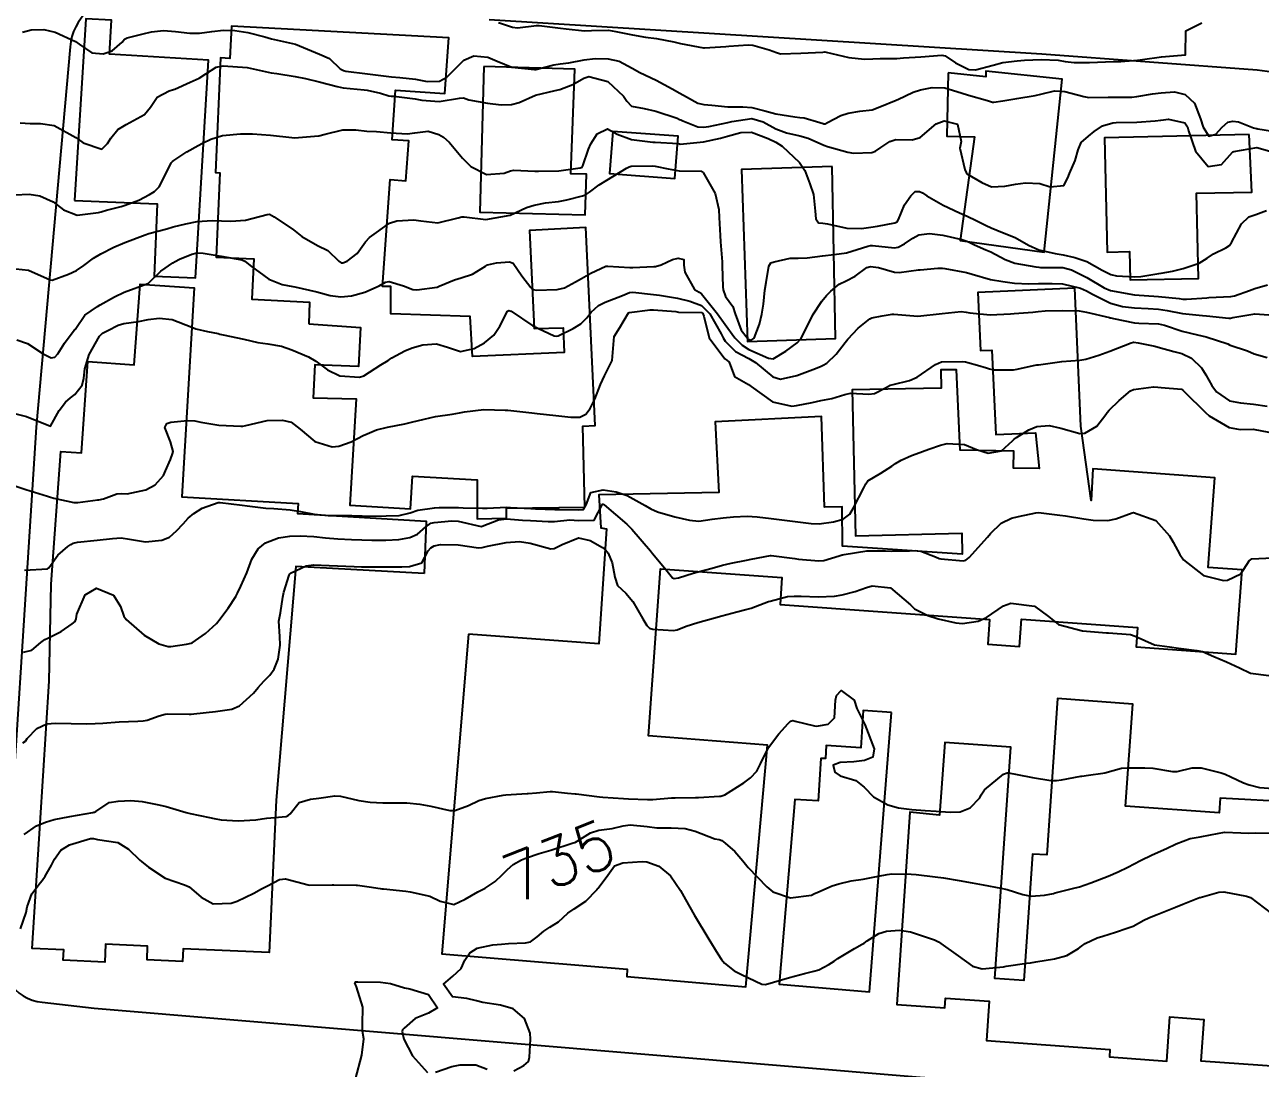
# Model space of a CAD drawing. Header units: metres. Extents: x 307586 to 320046, y 7427249 to 7434250.
# Drawn here: x 309667.9 to 309770.6, y 7432368.9 to 7432455.7 of the extents above; entities that cross this region are included whole.
import ezdxf
from ezdxf.enums import TextEntityAlignment as Align

# ---------------------------------------------------------------- set-up
doc = ezdxf.new("R2010")
doc.units = ezdxf.units.M
doc.header["$MEASUREMENT"] = 0
for name, color, linetype in [('Cotas', 45, 'Continuous'), ('Curvas de Nivel 1m', 11, 'Continuous'), ('Curvas de Nivel 5m', 15, 'Continuous'), ('Edificações', 30, 'Continuous'), ('Vias Primárias', 230, 'Continuous')]:
    doc.layers.add(name, color=color, linetype=linetype)
doc.styles.add('Style-STANDARD', font='STANDARD.shx')

msp = doc.modelspace()

# ---------------------------------------------------------------- linework, layer by layer
at = {"layer": 'Curvas de Nivel 1m', "flags": 128}
for points, elevation in [([(309667.71, 7432455.04), (309668.43, 7432455.24), (309669.48, 7432455.25), (309670.42, 7432455.03), (309672.12, 7432454.27), (309672.41, 7432454.04), (309673.47, 7432453.32), (309674.4, 7432453.24), (309675.15, 7432453.48), (309676, 7432454.22), (309676.18, 7432454.46), (309676.42, 7432454.58), (309677.73, 7432454.89), (309678.43, 7432455.06), (309679.44, 7432455.17), (309680.43, 7432455.09), (309681.62, 7432454.96), (309682.43, 7432454.96), (309683.45, 7432455.11), (309684.43, 7432455.21), (309685.36, 7432455.18), (309686.43, 7432455), (309687.86, 7432454.64), (309688.42, 7432454.5), (309690.41, 7432454.05), (309692.4, 7432453.22), (309693.22, 7432452.84), (309694.12, 7432452), (309694.39, 7432451.85), (309694.58, 7432451.81), (309696.39, 7432451.58), (309696.84, 7432451.52), (309698.38, 7432451.32), (309699.07, 7432451.26), (309700.38, 7432451.12), (309701.35, 7432450.95), (309702.38, 7432450.96), (309702.99, 7432451.29), (309703.57, 7432451.89), (309704.4, 7432452.72), (309705.22, 7432453.06), (309706.4, 7432452.97), (309707.17, 7432452.62), (309708.4, 7432452.12), (309710.27, 7432451.93), (309710.39, 7432451.95), (309711.87, 7432452.33), (309712.4, 7432452.4), (309713.12, 7432452.5), (309714.4, 7432452.75), (309715.31, 7432452.84), (309716.4, 7432452.83), (309717.31, 7432452.63), (309718.4, 7432452.05), (309719.04, 7432451.7), (309720.38, 7432451.05), (309721.71, 7432450.34), (309722.37, 7432449.97), (309722.9, 7432449.66), (309723.86, 7432449.15), (309724.36, 7432449.02), (309725.02, 7432448.97), (309726.36, 7432448.84), (309727.59, 7432448.84), (309728.35, 7432448.79), (309729.42, 7432448.51), (309730.35, 7432448.25), (309731.92, 7432447.99), (309732.35, 7432447.95), (309732.71, 7432447.91), (309734, 7432447.53), (309734.28, 7432447.45), (309734.34, 7432447.43), (309734.43, 7432447.43), (309734.63, 7432447.52), (309735.75, 7432448.1), (309736.35, 7432448.31), (309737.33, 7432448.46), (309738.35, 7432448.59), (309739, 7432448.82), (309740.36, 7432449.39), (309740.41, 7432449.41), (309740.49, 7432449.45), (309741.76, 7432450.05), (309742.38, 7432450.24), (309743.35, 7432450.44), (309744.38, 7432450.41), (309745.76, 7432450), (309746.37, 7432449.79), (309747.94, 7432449.36), (309748.26, 7432449.25), (309748.36, 7432449.23), (309748.48, 7432449.23), (309749.22, 7432449.34), (309750.21, 7432449.49), (309750.37, 7432449.52), (309751.91, 7432449.78), (309752.37, 7432449.88), (309753.52, 7432450.15), (309754.38, 7432450.11), (309755.95, 7432449.68), (309756.37, 7432449.61), (309757.98, 7432449.63), (309758.37, 7432449.63), (309759.94, 7432449.64), (309760.37, 7432449.68), (309761.66, 7432449.91), (309762.37, 7432449.99), (309763.48, 7432450.07), (309764.37, 7432449.87), (309765.16, 7432449.15), (309765.66, 7432447.84), (309765.87, 7432447.14), (309766.34, 7432446.39), (309766.92, 7432446.55), (309767.46, 7432447.13), (309767.91, 7432447.57), (309768.35, 7432447.65), (309768.81, 7432447.58), (309770.06, 7432447.09), (309770.28, 7432447.03), (309770.34, 7432447.02), (309770.42, 7432447.01), (309772.34, 7432446.71)], 724), ([(309707.27, 7432455.85), (309708.44, 7432455.45), (309708.87, 7432455.39), (309710.44, 7432455.6), (309710.65, 7432455.6), (309712.44, 7432455.37), (309712.9, 7432455.32), (309714.43, 7432455.16), (309715.02, 7432455.17), (309716.43, 7432455.2), (309717.05, 7432455.11), (309718.43, 7432454.81), (309719.51, 7432454.62), (309720.43, 7432454.51), (309721.85, 7432454.25), (309722.42, 7432454.11), (309724.32, 7432453.74), (309724.41, 7432453.74), (309726.19, 7432453.85), (309726.42, 7432453.87), (309728.03, 7432453.98), (309728.42, 7432453.95), (309729.79, 7432453.58), (309730.41, 7432453.34), (309730.74, 7432453.24), (309732.41, 7432453.29), (309734.26, 7432453.37), (309734.41, 7432453.4), (309734.54, 7432453.39), (309736.41, 7432452.93), (309737.72, 7432452.8), (309738.41, 7432452.83), (309739.02, 7432452.85), (309740.41, 7432452.86), (309740.95, 7432452.9), (309742.41, 7432452.99), (309744.13, 7432453.13), (309744.41, 7432453.06), (309745.29, 7432452.5), (309746.4, 7432451.93), (309746.93, 7432451.91), (309748.4, 7432452.3), (309749.22, 7432452.53), (309750.41, 7432452.66), (309751.03, 7432452.7), (309752.41, 7432452.78), (309753.82, 7432452.7), (309754.41, 7432452.61), (309755.15, 7432452.53), (309756.41, 7432452.53), (309757.75, 7432452.58), (309758.41, 7432452.59), (309759.02, 7432452.61), (309760.41, 7432452.72), (309760.84, 7432452.78), (309762.41, 7432453), (309764.41, 7432453.16), (309764.44, 7432455.16), (309765.77, 7432455.82)], 723), ([(309667.07, 7432441.52), (309668.26, 7432441.56), (309669.14, 7432441.42), (309670.25, 7432440.93), (309671.11, 7432440.28), (309672.24, 7432439.82), (309674.03, 7432440.04), (309674.24, 7432440.11), (309674.34, 7432440.14), (309674.7, 7432440.24), (309675.92, 7432440.55), (309676.25, 7432440.65), (309677.38, 7432441.08), (309678.26, 7432441.53), (309678.67, 7432441.78), (309679.06, 7432442.18), (309679.48, 7432442.98), (309680.06, 7432444.17), (309680.17, 7432444.29), (309680.3, 7432444.38), (309681.38, 7432445.08), (309682.32, 7432445.63), (309682.66, 7432445.81), (309683.35, 7432446.13), (309684.33, 7432446.46), (309685.84, 7432446.59), (309686.33, 7432446.59), (309686.82, 7432446.58), (309688.33, 7432446.49), (309690.11, 7432446.27), (309690.32, 7432446.26), (309691.98, 7432446.38), (309692.33, 7432446.43), (309692.87, 7432446.56), (309694.33, 7432446.91), (309695.41, 7432446.91), (309696.33, 7432446.82), (309697.14, 7432446.78), (309698.33, 7432446.67), (309699.69, 7432446.58), (309700.33, 7432446.67), (309701.44, 7432446.81), (309702.33, 7432446.54), (309702.72, 7432446.3), (309703.17, 7432445.9), (309704.3, 7432444.57), (309704.98, 7432443.87), (309706.29, 7432443.21), (309707.76, 7432443.31), (309708.29, 7432443.51), (309708.56, 7432443.56), (309710.29, 7432443.49), (309710.62, 7432443.48), (309712.29, 7432443.51), (309714.07, 7432443.76), (309714.23, 7432443.82), (309714.3, 7432443.94), (309714.77, 7432445.3), (309714.97, 7432445.75), (309715.49, 7432446.59), (309716.34, 7432447.01), (309717.15, 7432446.55), (309718.33, 7432446.11), (309720.11, 7432445.9), (309720.32, 7432445.89), (309722.22, 7432445.77), (309722.32, 7432445.75), (309722.39, 7432445.74), (309724.33, 7432445.91), (309725.73, 7432446.22), (309726.33, 7432446.4), (309727.43, 7432446.7), (309728.33, 7432446.73), (309729.71, 7432446.19), (309730.33, 7432445.89), (309730.88, 7432445.56), (309732.3, 7432444.21), (309732.76, 7432443.54), (309733.18, 7432442.44), (309733.46, 7432441.53), (309733.62, 7432440.16), (309733.66, 7432439.53), (309733.9, 7432439.19), (309734.24, 7432439.15), (309734.65, 7432439.11), (309736.24, 7432438.74), (309737.47, 7432438.72), (309738.24, 7432438.83), (309738.79, 7432438.91), (309740.24, 7432439.18), (309740.42, 7432439.27), (309740.54, 7432439.45), (309741.04, 7432440.67), (309741.56, 7432441.44), (309741.93, 7432441.78), (309742.28, 7432441.8), (309742.53, 7432441.68), (309742.9, 7432441.42), (309744.26, 7432440.65), (309745.61, 7432440.03), (309746.25, 7432439.73), (309747, 7432439.37), (309747.84, 7432438.96), (309748.24, 7432438.77), (309749.18, 7432438.39), (309750.23, 7432437.98), (309751.36, 7432437.32), (309752.22, 7432436.95), (309753.57, 7432436.64), (309754.22, 7432436.52), (309755.19, 7432436.29), (309756.21, 7432435.98), (309757.48, 7432435.25), (309758.2, 7432434.88), (309758.66, 7432434.77), (309760.2, 7432434.69), (309760.69, 7432434.71), (309762.2, 7432434.97), (309762.39, 7432435), (309763.33, 7432435.17), (309764.21, 7432435.4), (309765.53, 7432435.83), (309766.21, 7432436.24), (309766.74, 7432436.61), (309767.77, 7432437.12), (309768.05, 7432437.3), (309768.23, 7432437.55), (309769.06, 7432439.11), (309769.67, 7432439.68), (309770.25, 7432439.87), (309771.13, 7432440.22)], 726), ([(309667.15, 7432435.36), (309668.19, 7432435.24), (309670.01, 7432434.46), (309670.18, 7432434.43), (309671.53, 7432434.92), (309672.19, 7432435.21), (309672.81, 7432435.64), (309673.61, 7432436.25), (309674.21, 7432436.61), (309675.29, 7432437.16), (309676.22, 7432437.56), (309677.9, 7432438.19), (309678.22, 7432438.3), (309679.7, 7432438.7), (309680.23, 7432438.84), (309681.29, 7432439.1), (309682.23, 7432439.29), (309683.47, 7432439.37), (309684.24, 7432439.35), (309685.02, 7432439.32), (309686.24, 7432439.4), (309688.06, 7432439.89), (309688.24, 7432439.9), (309688.63, 7432439.68), (309690.23, 7432438.6), (309690.93, 7432438.04), (309692.22, 7432437.31), (309693.08, 7432436.89), (309694, 7432436), (309694.2, 7432435.87), (309694.33, 7432435.87), (309694.71, 7432435.99), (309695.54, 7432436.65), (309696.22, 7432437.61), (309696.55, 7432437.98), (309698.23, 7432439.16), (309698.82, 7432439.36), (309700.24, 7432439.43), (309700.82, 7432439.34), (309702.24, 7432439.2), (309703.94, 7432439.59), (309704.24, 7432439.69), (309704.44, 7432439.68), (309706.24, 7432439.46), (309708.24, 7432439.83), (309709.62, 7432440.45), (309710.26, 7432440.66), (309711.2, 7432440.86), (309712.26, 7432440.97), (309712.95, 7432441.09), (309714.27, 7432441.42), (309714.52, 7432441.51), (309714.84, 7432441.75), (309715.66, 7432442.36), (309716.28, 7432442.73), (309717.93, 7432443.72), (309718.15, 7432443.85), (309718.3, 7432443.89), (309720.06, 7432443.93), (309720.3, 7432443.91), (309721.4, 7432443.68), (309722.29, 7432443.52), (309724.12, 7432443.47), (309724.29, 7432443.36), (309725.3, 7432441.63), (309725.59, 7432440.29), (309725.62, 7432439.63), (309725.71, 7432438.14), (309725.75, 7432437.62), (309725.87, 7432435.95), (309725.89, 7432435.62), (309725.94, 7432433.86), (309725.97, 7432433.62), (309726.17, 7432433.05), (309726.77, 7432432.23), (309726.96, 7432431.61), (309727.47, 7432430.26), (309727.98, 7432429.59), (309728.05, 7432429.52), (309728.12, 7432429.48), (309728.28, 7432429.43), (309728.55, 7432429.59), (309728.97, 7432430.76), (309729.19, 7432431.58), (309729.31, 7432432.43), (309729.44, 7432433.58), (309729.53, 7432434.23), (309729.76, 7432435.57), (309729.93, 7432435.85), (309730.21, 7432435.95), (309731.52, 7432436.24), (309732.21, 7432436.26), (309732.95, 7432436.28), (309734.21, 7432436.45), (309735.18, 7432436.54), (309736.21, 7432436.7), (309738, 7432437.25), (309738.22, 7432437.31), (309738.38, 7432437.31), (309740.22, 7432437.12), (309740.51, 7432437.16), (309741.04, 7432437.44), (309741.74, 7432437.92), (309742.23, 7432438.19), (309743.11, 7432438.29), (309744.23, 7432438.17), (309745.8, 7432437.81), (309746.23, 7432437.65), (309746.42, 7432437.57), (309746.86, 7432437.37), (309747.81, 7432436.95), (309748.22, 7432436.77), (309749.4, 7432436.15), (309750.21, 7432435.83), (309751.97, 7432435.54), (309752.2, 7432435.49), (309752.36, 7432435.47), (309754.2, 7432435.46), (309754.92, 7432435.27), (309756.19, 7432434.63), (309757.63, 7432433.79), (309758.18, 7432433.56), (309760.17, 7432433.21), (309762.17, 7432433.06), (309763.89, 7432432.89), (309764.17, 7432432.85), (309764.5, 7432432.83), (309766.17, 7432432.96), (309766.34, 7432432.97), (309768.17, 7432433.06), (309768.48, 7432433.12), (309769.72, 7432433.56), (309770.18, 7432433.72), (309771.23, 7432434.04)], 727), ([(309667.24, 7432429.45), (309668.11, 7432429.14), (309669.43, 7432428.3), (309670.1, 7432427.96), (309670.38, 7432428.01), (309670.63, 7432428.28), (309671.21, 7432429.18), (309672.01, 7432430.27), (309672.07, 7432430.33), (309672.13, 7432430.41), (309672.9, 7432431.5), (309673.93, 7432432.24), (309674.15, 7432432.37), (309675.34, 7432433.04), (309676.16, 7432433.41), (309678.13, 7432434.15), (309678.17, 7432434.16), (309678.19, 7432434.17), (309678.22, 7432434.19), (309679.21, 7432435.16), (309680.2, 7432435.85), (309680.4, 7432435.97), (309680.76, 7432436.16), (309681.77, 7432436.59), (309682.21, 7432436.68), (309682.72, 7432436.66), (309684.21, 7432436.42), (309685.93, 7432436.1), (309686.2, 7432436), (309686.64, 7432435.65), (309688.18, 7432434.51), (309689.3, 7432434.06), (309690.17, 7432433.89), (309690.36, 7432433.86), (309692.17, 7432433.46), (309693.28, 7432433.13), (309694.16, 7432433.02), (309695.05, 7432433.11), (309696.17, 7432433.42), (309697.35, 7432433.96), (309697.88, 7432434.25), (309698.18, 7432434.31), (309699.39, 7432433.94), (309700.17, 7432433.64), (309700.49, 7432433.61), (309702.17, 7432433.85), (309702.36, 7432433.91), (309703.62, 7432434.45), (309704.18, 7432434.6), (309705.13, 7432434.93), (309706.2, 7432435.59), (309706.38, 7432435.68), (309707.11, 7432435.85), (309708.2, 7432435.95), (309708.49, 7432435.83), (309709.23, 7432434.78), (309709.97, 7432433.81), (309710.17, 7432433.65), (309710.4, 7432433.58), (309712.17, 7432433.64), (309712.78, 7432433.78), (309713.68, 7432434.27), (309714.19, 7432434.57), (309714.96, 7432434.99), (309716.2, 7432435.57), (309716.36, 7432435.58), (309718.2, 7432435.48), (309718.44, 7432435.46), (309720.2, 7432435.55), (309720.33, 7432435.56), (309720.82, 7432435.68), (309721.75, 7432436.13), (309722.21, 7432436.26), (309722.68, 7432436.13), (309722.68, 7432435.66), (309722.77, 7432435.09), (309723.59, 7432433.65), (309723.96, 7432433.43), (309724.17, 7432433.27), (309725.5, 7432431.63), (309726.14, 7432430.72), (309726.94, 7432429.61), (309727.53, 7432429.01), (309728.11, 7432428.66), (309729.74, 7432427.94), (309730.11, 7432427.88), (309731.16, 7432428.51), (309732.12, 7432429.22), (309732.41, 7432429.55), (309732.99, 7432430.69), (309733.42, 7432431.53), (309734.16, 7432432.67), (309734.55, 7432433.13), (309734.91, 7432433.51), (309735.61, 7432434.08), (309736.19, 7432434.35), (309736.93, 7432434.75), (309737.9, 7432435.47), (309738.2, 7432435.55), (309738.88, 7432435.46), (309740.2, 7432435.09), (309740.59, 7432435.05), (309742.2, 7432435.28), (309742.33, 7432435.29), (309743.81, 7432435.41), (309744.2, 7432435.42), (309744.4, 7432435.4), (309746.2, 7432435.05), (309746.66, 7432434.91), (309748.19, 7432434.47), (309749.22, 7432434.3), (309750.19, 7432434.16), (309751.39, 7432434.11), (309752.19, 7432434.13), (309753.33, 7432434.15), (309754.19, 7432434.12), (309755.68, 7432433.76), (309756.18, 7432433.54), (309756.67, 7432433.25), (309758.17, 7432432.51), (309759.17, 7432432.23), (309760.16, 7432432.13), (309761.29, 7432432.07), (309762.16, 7432432.02), (309762.89, 7432431.91), (309764.16, 7432431.65), (309765.81, 7432431.49), (309766.16, 7432431.46), (309768.01, 7432431.27), (309768.15, 7432431.27), (309768.35, 7432431.31), (309770.16, 7432431.61), (309771.73, 7432431.5)], 728), ([(309667.04, 7432423.32), (309668.04, 7432423.08), (309670.03, 7432422.29), (309670.76, 7432423.57), (309671.29, 7432424.28), (309671.69, 7432424.64), (309672.06, 7432424.92), (309672.66, 7432425.68), (309672.8, 7432426.26), (309672.88, 7432427.05), (309673.24, 7432428.25), (309674.12, 7432429.76), (309674.36, 7432430), (309674.79, 7432430.23), (309675.67, 7432430.69), (309676.13, 7432430.81), (309677.36, 7432430.98), (309678.14, 7432431.15), (309679.07, 7432431.25), (309680.14, 7432431.14), (309681.77, 7432430.51), (309682.13, 7432430.36), (309683.09, 7432430.14), (309683.98, 7432429.98), (309684.12, 7432429.94), (309684.38, 7432429.86), (309686.12, 7432429.51), (309687.27, 7432429.24), (309688.11, 7432429.12), (309689.25, 7432428.93), (309690.11, 7432428.62), (309691.48, 7432428.04), (309692.1, 7432427.69), (309693.05, 7432426.97), (309694.09, 7432426.45), (309695.73, 7432426.34), (309696.09, 7432426.46), (309697.51, 7432427.37), (309698.1, 7432427.75), (309698.22, 7432427.83), (309698.41, 7432427.95), (309699.5, 7432428.54), (309700.11, 7432428.8), (309700.99, 7432429.04), (309702.12, 7432429.13), (309703.05, 7432428.84), (309704.11, 7432428.48), (309705.25, 7432428.73), (309706.12, 7432429.21), (309706.89, 7432429.85), (309707.4, 7432430.58), (309708.02, 7432431.83), (309708.15, 7432431.9), (309708.34, 7432431.83), (309710.14, 7432430.63), (309711.92, 7432429.79), (309712.12, 7432429.75), (309712.24, 7432429.79), (309713.49, 7432430.41), (309714.14, 7432430.78), (309714.63, 7432431.28), (309714.99, 7432431.75), (309715.6, 7432432.31), (309716.16, 7432432.58), (309717.59, 7432433.14), (309718.17, 7432433.38), (309718.46, 7432433.41), (309720.17, 7432433.22), (309720.68, 7432433.17), (309722.17, 7432432.92), (309723.19, 7432432.68), (309724.16, 7432432.31), (309724.85, 7432431.63), (309725.79, 7432429.96), (309725.95, 7432429.62), (309726.12, 7432429.35), (309726.99, 7432428.49), (309728.11, 7432427.91), (309728.66, 7432427.58), (309730.09, 7432426.37), (309730.72, 7432426.19), (309732.09, 7432426.5), (309733.64, 7432427.07), (309734.1, 7432427.26), (309734.28, 7432427.34), (309734.57, 7432427.52), (309735.36, 7432428.26), (309736.12, 7432429.23), (309736.33, 7432429.5), (309737.2, 7432430.42), (309738.15, 7432431.21), (309738.33, 7432431.29), (309739.18, 7432431.46), (309740.01, 7432431.6), (309740.15, 7432431.6), (309742.15, 7432431.43), (309744.16, 7432431.66), (309745.74, 7432431.8), (309746.16, 7432431.75), (309746.47, 7432431.69), (309748.15, 7432431.54), (309749.86, 7432431.63), (309750.16, 7432431.65), (309751.71, 7432431.77), (309752.16, 7432431.82), (309752.73, 7432431.87), (309754.16, 7432431.91), (309755.55, 7432431.87), (309756.16, 7432431.76), (309758.08, 7432431.32), (309758.15, 7432431.29), (309758.19, 7432431.28), (309758.43, 7432431.24), (309760.15, 7432430.87), (309760.52, 7432430.83), (309762.15, 7432430.78), (309762.65, 7432430.68), (309764.14, 7432430.19), (309765.41, 7432429.87), (309766.13, 7432429.7), (309767.91, 7432429.12), (309768.05, 7432429.05), (309768.12, 7432429), (309769.55, 7432428.53), (309770.11, 7432428.3), (309771.19, 7432428)], 729), ([(309667.88, 7432410.31), (309669.77, 7432410.41), (309669.89, 7432410.51), (309670.64, 7432411.54), (309671.47, 7432412.27), (309671.73, 7432412.45), (309671.92, 7432412.54), (309672.27, 7432412.62), (309673.92, 7432412.8), (309675.2, 7432412.94), (309675.92, 7432412.98), (309676.6, 7432412.89), (309677.92, 7432412.65), (309679.3, 7432412.79), (309679.92, 7432413.06), (309680.52, 7432413.57), (309681.05, 7432414.16), (309681.48, 7432414.62), (309681.95, 7432415.02), (309682.64, 7432415.45), (309683.96, 7432415.93), (309684.14, 7432415.94), (309685.96, 7432415.72), (309686.39, 7432415.66), (309687.95, 7432415.47), (309688.59, 7432415.43), (309689.95, 7432415.33), (309690.81, 7432415.18), (309691.95, 7432414.95), (309693.12, 7432414.84), (309693.95, 7432414.84), (309695.1, 7432414.84), (309695.95, 7432414.82), (309697.1, 7432414.8), (309697.95, 7432414.81), (309699.03, 7432414.86), (309699.95, 7432415.08), (309700.58, 7432415.3), (309701.96, 7432415.5), (309702.34, 7432415.52), (309703.96, 7432415.51), (309704.35, 7432415.48), (309705.96, 7432415.45), (309706.34, 7432415.47), (309707.96, 7432415.53), (309708.27, 7432415.52), (309709.96, 7432415.43), (309710.36, 7432415.41), (309711.96, 7432415.36), (309712.38, 7432415.36), (309713.96, 7432415.31), (309714.35, 7432415.36), (309714.56, 7432415.75), (309714.97, 7432416.75), (309715.98, 7432416.98), (309717.06, 7432416.81), (309717.97, 7432416.5), (309719.49, 7432415.69), (309719.96, 7432415.41), (309720.49, 7432415.15), (309721.95, 7432414.73), (309723.15, 7432414.45), (309723.94, 7432414.39), (309725.04, 7432414.54), (309725.95, 7432414.65), (309726.83, 7432414.73), (309727.95, 7432414.78), (309728.8, 7432414.73), (309729.95, 7432414.59), (309731.05, 7432414.45), (309731.94, 7432414.34), (309733.29, 7432414.18), (309733.94, 7432414.17), (309735.13, 7432414.32), (309735.95, 7432414.55), (309736.49, 7432414.95), (309736.81, 7432415.49), (309737.66, 7432417.16), (309737.82, 7432417.47), (309737.99, 7432417.72), (309739.07, 7432418.38), (309740, 7432418.95), (309740.29, 7432419.16), (309740.75, 7432419.44), (309741.61, 7432419.83), (309742.01, 7432419.98), (309743.07, 7432420.36), (309744.02, 7432420.71), (309744.59, 7432420.83), (309746.02, 7432420.74), (309747.03, 7432420.35), (309748.01, 7432420.02), (309749.11, 7432420.24), (309750.03, 7432421.05), (309750.16, 7432421.2), (309750.34, 7432421.33), (309751.39, 7432421.97), (309752.04, 7432422.24), (309753.06, 7432422.32), (309754.04, 7432422.11), (309755.63, 7432421.67), (309756.04, 7432421.7), (309757.02, 7432422.27), (309757.79, 7432423.24), (309757.89, 7432423.41), (309758.06, 7432423.61), (309758.89, 7432424.41), (309759.83, 7432425.21), (309760.08, 7432425.32), (309761.74, 7432425.54), (309762.09, 7432425.51), (309762.38, 7432425.48), (309764.08, 7432425.35), (309764.19, 7432425.27), (309764.29, 7432425.16), (309766.06, 7432423.42), (309766.38, 7432423.14), (309768.04, 7432422.16), (309768.95, 7432422.01), (309770.04, 7432422.02), (309771.33, 7432421.79)], 731), ([(309667.8, 7432403.48), (309668.47, 7432403.64), (309669.23, 7432404.3), (309669.57, 7432404.54), (309669.82, 7432404.64), (309670.92, 7432405.19), (309671.84, 7432405.84), (309672.07, 7432406.04), (309672.16, 7432406.27), (309672.22, 7432406.64), (309672.92, 7432408.25), (309673.87, 7432408.8), (309675.27, 7432408.23), (309675.85, 7432407.27), (309676.12, 7432406.49), (309676.32, 7432406.21), (309677.82, 7432404.89), (309679.05, 7432404.18), (309679.81, 7432403.95), (309680.03, 7432403.95), (309681.34, 7432404.15), (309681.74, 7432404.22), (309681.81, 7432404.25), (309682.92, 7432405.04), (309683.84, 7432405.87), (309683.95, 7432406.01), (309684.03, 7432406.12), (309684.81, 7432407.15), (309685.44, 7432408.1), (309685.59, 7432408.38), (309685.87, 7432408.98), (309686.35, 7432410.09), (309686.78, 7432411.21), (309687.3, 7432412.08), (309687.92, 7432412.58), (309689, 7432412.98), (309689.92, 7432413.14), (309690.79, 7432413.17), (309691.92, 7432413.09), (309692.91, 7432413), (309693.92, 7432412.92), (309695.06, 7432412.85), (309695.92, 7432412.82), (309696.76, 7432412.81), (309697.92, 7432412.81), (309699, 7432412.86), (309699.92, 7432413.01), (309700.54, 7432413.31), (309701.25, 7432413.92), (309701.65, 7432414.2), (309701.94, 7432414.28), (309703.41, 7432414.41), (309703.94, 7432414.38), (309705.85, 7432413.94), (309705.93, 7432413.95), (309707.29, 7432414.5), (309707.94, 7432414.57), (309709.29, 7432414.47), (309709.94, 7432414.43), (309711.4, 7432414.34), (309711.94, 7432414.35), (309713.22, 7432414.5), (309713.94, 7432414.44), (309715.23, 7432414.46), (309715.91, 7432415.74), (309715.92, 7432415.78), (309715.96, 7432415.79), (309716, 7432415.78), (309716.08, 7432415.74), (309717.94, 7432414.14), (309718.36, 7432413.71), (309719.92, 7432411.91), (309720.1, 7432411.69), (309721.09, 7432410.49), (309721.75, 7432409.67), (309721.88, 7432409.61), (309722.25, 7432409.66), (309723.48, 7432410.05), (309723.89, 7432410.17), (309725.04, 7432410.48), (309725.9, 7432410.72), (309726.62, 7432410.89), (309727.91, 7432411.14), (309728.28, 7432411.22), (309729.91, 7432411.53), (309729.95, 7432411.53), (309731.91, 7432411.28), (309732.22, 7432411.23), (309733.91, 7432411.07), (309734.32, 7432411.1), (309735.62, 7432411.5), (309735.85, 7432411.57), (309735.91, 7432411.58), (309736.03, 7432411.61), (309737.92, 7432411.9), (309739.46, 7432411.91), (309739.92, 7432411.89), (309741.45, 7432411.9), (309741.92, 7432411.93), (309742.39, 7432411.89), (309743.62, 7432411.4), (309743.91, 7432411.28), (309744.06, 7432411.25), (309745.91, 7432411.07), (309746.15, 7432411.14), (309746.43, 7432411.37), (309747.93, 7432413.05), (309748.18, 7432413.35), (309749.08, 7432414.21), (309749.95, 7432414.63), (309750.52, 7432414.76), (309751.96, 7432415.08), (309752.17, 7432415.1), (309753.96, 7432414.88), (309754.42, 7432414.81), (309755.95, 7432414.56), (309756.74, 7432414.46), (309757.95, 7432414.44), (309758.6, 7432414.58), (309759.96, 7432415.08), (309760.08, 7432415.09), (309761.95, 7432414.42), (309763.08, 7432413.17), (309763.39, 7432412.63), (309763.92, 7432411.62), (309764.24, 7432411.16), (309765.89, 7432409.87), (309767.56, 7432409.45), (309767.89, 7432409.47), (309769.01, 7432409.99), (309769.7, 7432411.09), (309769.91, 7432411.24), (309771.67, 7432411.32)], 732), ([(309667.72, 7432395.95), (309667.94, 7432396.09), (309668.1, 7432396.31), (309668.89, 7432397.14), (309669.74, 7432397.53), (309670.44, 7432397.58), (309671.74, 7432397.54), (309673.01, 7432397.53), (309673.74, 7432397.54), (309674.39, 7432397.58), (309675.74, 7432397.68), (309677.3, 7432397.76), (309677.74, 7432397.78), (309678.08, 7432397.84), (309679.06, 7432398.18), (309679.58, 7432398.34), (309679.74, 7432398.35), (309681.55, 7432398.34), (309681.74, 7432398.34), (309681.96, 7432398.36), (309683.75, 7432398.54), (309685.12, 7432398.74), (309685.75, 7432399.02), (309686.92, 7432400.08), (309687.31, 7432400.54), (309687.78, 7432401.07), (309688.27, 7432401.58), (309688.63, 7432402.06), (309688.96, 7432402.9), (309689.14, 7432404.06), (309689.09, 7432404.79), (309689.03, 7432406.06), (309689.16, 7432406.75), (309689.36, 7432408.06), (309689.44, 7432408.48), (309689.88, 7432409.9), (309689.93, 7432410.01), (309689.98, 7432410.05), (309691.28, 7432410.65), (309691.89, 7432410.75), (309693.21, 7432410.7), (309693.89, 7432410.65), (309695.28, 7432410.6), (309695.89, 7432410.59), (309697.27, 7432410.58), (309697.89, 7432410.57), (309699.24, 7432410.59), (309699.89, 7432410.6), (309700.91, 7432410.91), (309701.44, 7432411.91), (309701.66, 7432412.17), (309701.92, 7432412.32), (309702.47, 7432412.45), (309703.92, 7432412.41), (309705.63, 7432412.15), (309705.92, 7432412.18), (309706.38, 7432412.31), (309707.92, 7432412.61), (309709.04, 7432412.7), (309709.92, 7432412.56), (309711.63, 7432412.08), (309711.92, 7432412.1), (309712.57, 7432412.43), (309713.93, 7432413), (309714.91, 7432412.76), (309715.92, 7432412.19), (309716.18, 7432412), (309716.39, 7432411.73), (309716.73, 7432410.9), (309716.96, 7432409.72), (309717.18, 7432409.02), (309717.87, 7432408.38), (309718.44, 7432407.7), (309719.28, 7432406.26), (309719.61, 7432405.69), (309719.84, 7432405.48), (309720.12, 7432405.4), (309721.84, 7432405.29), (309722.15, 7432405.35), (309722.89, 7432405.65), (309723.85, 7432405.96), (309725.17, 7432406.31), (309725.85, 7432406.5), (309727.11, 7432406.85), (309727.86, 7432407.03), (309728.29, 7432407.15), (309729.37, 7432407.57), (309729.74, 7432407.7), (309729.86, 7432407.73), (309731.31, 7432408.11), (309731.87, 7432408.15), (309732.46, 7432408.13), (309733.87, 7432408.09), (309735.23, 7432408.15), (309735.87, 7432408.25), (309736.93, 7432408.54), (309737.88, 7432408.86), (309738.34, 7432409.01), (309739.88, 7432408.83), (309741.55, 7432407.43), (309741.86, 7432407.09), (309742.97, 7432406.53), (309743.85, 7432406.25), (309745.32, 7432405.91), (309745.85, 7432405.87), (309747.16, 7432406.06), (309747.85, 7432406.37), (309749.26, 7432407.34), (309749.87, 7432407.55), (309751.86, 7432407.31), (309753.02, 7432406.46), (309753.85, 7432405.78), (309755.84, 7432405.26), (309757.84, 7432405.09), (309758, 7432405.08), (309759.84, 7432404.96), (309760.22, 7432404.82), (309761.83, 7432404.1), (309763.07, 7432403.93), (309763.82, 7432403.83), (309765.34, 7432403.63), (309765.82, 7432403.53), (309766.76, 7432403.13), (309767.81, 7432402.68), (309768.88, 7432402.18), (309769.8, 7432401.73), (309771.33, 7432401.55)], 733), ([(309667.84, 7432388.31), (309668.88, 7432389.05), (309669.63, 7432389.35), (309670.35, 7432389.57), (309671.64, 7432389.81), (309673.56, 7432390.16), (309673.64, 7432390.17), (309673.7, 7432390.19), (309673.8, 7432390.24), (309674.91, 7432390.97), (309675.66, 7432391.1), (309676.71, 7432391.15), (309677.66, 7432391.07), (309679.05, 7432390.78), (309679.65, 7432390.66), (309681.32, 7432390.15), (309681.64, 7432390.06), (309683.24, 7432389.73), (309683.64, 7432389.64), (309684.22, 7432389.53), (309685.64, 7432389.45), (309687.11, 7432389.55), (309687.64, 7432389.63), (309688.02, 7432389.68), (309689.64, 7432389.83), (309689.8, 7432389.89), (309689.95, 7432390.05), (309690.7, 7432390.99), (309691.66, 7432391.27), (309692.35, 7432391.33), (309693.67, 7432391.54), (309694.15, 7432391.51), (309695.66, 7432391.15), (309696.62, 7432391), (309697.66, 7432390.95), (309698.64, 7432390.96), (309699.66, 7432390.95), (309700.74, 7432390.84), (309701.65, 7432390.67), (309703.23, 7432390.31), (309703.65, 7432390.31), (309704.79, 7432390.73), (309705.66, 7432391.14), (309706.2, 7432391.32), (309707.67, 7432391.6), (309707.88, 7432391.62), (309709.67, 7432391.72), (309709.75, 7432391.73), (309710.45, 7432391.8), (309711.57, 7432391.89), (309711.67, 7432391.9), (309711.78, 7432391.89), (309713.01, 7432391.77), (309713.67, 7432391.71), (309713.73, 7432391.7), (309715.67, 7432391.46), (309715.97, 7432391.43), (309717.67, 7432391.32), (309718.09, 7432391.29), (309719.67, 7432391.23), (309720.11, 7432391.24), (309721.67, 7432391.36), (309721.97, 7432391.37), (309723.67, 7432391.4), (309723.9, 7432391.41), (309725.67, 7432391.52), (309725.77, 7432391.52), (309726.09, 7432391.61), (309727.68, 7432392.63), (309728.23, 7432393.04), (309728.75, 7432393.58), (309729.08, 7432394.2), (309729.72, 7432395.57), (309730.6, 7432396.7), (309731.38, 7432397.55), (309731.56, 7432397.74), (309731.75, 7432397.8), (309731.96, 7432397.76), (309732.74, 7432397.54), (309733.57, 7432397.35), (309733.74, 7432397.34), (309733.9, 7432397.36), (309734.7, 7432397.51), (309735.23, 7432398.03), (309735.3, 7432399.5), (309735.39, 7432399.88), (309735.77, 7432400.31), (309736.85, 7432399.48), (309737.09, 7432398.81), (309737.74, 7432397.47), (309738.51, 7432395.46), (309738.41, 7432394.76), (309737.71, 7432394.48), (309736.82, 7432394.37), (309735.7, 7432394.3), (309735.12, 7432394.09), (309735.25, 7432393.5), (309735.69, 7432393.21), (309737, 7432392.8), (309737.68, 7432392.27), (309738.47, 7432391.46), (309739.66, 7432390.79), (309740.55, 7432390.55), (309741.66, 7432390.41), (309742.76, 7432390.31), (309743.66, 7432390.26), (309744.85, 7432390.19), (309745.66, 7432390.22), (309746.5, 7432390.53), (309747.3, 7432391.36), (309747.42, 7432391.62), (309747.68, 7432392.04), (309749.28, 7432393.34), (309749.57, 7432393.46), (309749.69, 7432393.46), (309750.41, 7432393.32), (309751.69, 7432393.07), (309753.22, 7432392.82), (309753.69, 7432392.81), (309754.1, 7432392.87), (309755.69, 7432393.17), (309755.78, 7432393.18), (309756.33, 7432393.25), (309757.53, 7432393.41), (309757.7, 7432393.44), (309759.08, 7432393.84), (309759.7, 7432393.88), (309761.03, 7432393.87), (309761.7, 7432393.83), (309763.31, 7432393.56), (309763.7, 7432393.56), (309764.97, 7432393.88), (309765.7, 7432393.87), (309767.38, 7432393.44), (309767.7, 7432393.33), (309768.17, 7432393.11), (309769.22, 7432392.63), (309769.69, 7432392.45), (309770.55, 7432392.22), (309771.68, 7432392.14)], 734), ([(309708.55, 7432368.66), (309709.4, 7432369.12), (309709.77, 7432369.44), (309709.86, 7432369.81), (309709.93, 7432371.3), (309709.92, 7432371.81), (309709.44, 7432373.02), (309708.5, 7432373.82), (309707.46, 7432374.13), (309705.97, 7432374.36), (309705.46, 7432374.49), (309704.64, 7432374.69), (309703.47, 7432374.82), (309702.71, 7432375.89), (309703.49, 7432376.53), (309704.19, 7432377.18), (309704.49, 7432377.87), (309704.89, 7432378.48), (309705.51, 7432378.86), (309706.82, 7432379.15), (309707.52, 7432379.21), (309708.1, 7432379.25), (309709.52, 7432379.31), (309709.93, 7432379.4), (309710.49, 7432379.8), (309711.04, 7432380.29), (309711.54, 7432380.61), (309712.26, 7432381.06), (309713.06, 7432381.77), (309713.56, 7432382.14), (309714.54, 7432382.77), (309715.48, 7432383.74), (309715.52, 7432383.8), (309715.57, 7432383.87), (309716.38, 7432384.94), (309716.94, 7432385.72), (309717.61, 7432385.97), (309719.23, 7432386.07), (309719.61, 7432386.04), (309720.62, 7432385.68), (309721.59, 7432384.88), (309722.42, 7432383.66), (309722.84, 7432382.92), (309723.55, 7432381.64), (309724.77, 7432379.63), (309725.51, 7432378.4), (309725.82, 7432377.93), (309726.08, 7432377.61), (309726.88, 7432376.98), (309727.49, 7432376.67), (309729.19, 7432375.87), (309729.49, 7432375.84), (309730.8, 7432376.25), (309731.49, 7432376.42), (309732.72, 7432376.76), (309733.5, 7432376.97), (309733.93, 7432377.08), (309734.76, 7432377.51), (309735.2, 7432377.8), (309735.51, 7432378), (309736.87, 7432378.83), (309737.52, 7432379.21), (309737.69, 7432379.3), (309737.94, 7432379.47), (309738.9, 7432380.09), (309739.54, 7432380.29), (309740.62, 7432380.36), (309741.53, 7432380.22), (309743.29, 7432379.64), (309743.53, 7432379.55), (309743.87, 7432379.4), (309745.51, 7432378.22), (309746.69, 7432377.37), (309747.5, 7432377.15), (309749.26, 7432377.33), (309749.5, 7432377.38), (309751.21, 7432377.61), (309751.51, 7432377.66), (309751.95, 7432377.74), (309753.51, 7432377.97), (309754.53, 7432378.25), (309755.52, 7432378.83), (309755.75, 7432379.03), (309756.07, 7432379.25), (309757.05, 7432379.72), (309757.53, 7432379.88), (309758.57, 7432380.19), (309759.54, 7432380.52), (309760.04, 7432380.71), (309760.93, 7432381.2), (309761.35, 7432381.4), (309761.56, 7432381.48), (309762.06, 7432381.68), (309763.56, 7432382.28), (309764.19, 7432382.53), (309765.57, 7432383.07), (309765.62, 7432383.09), (309765.81, 7432383.14), (309767.17, 7432383.54), (309767.58, 7432383.56), (309769.48, 7432383.19), (309769.57, 7432383.17), (309769.81, 7432383.09), (309771.56, 7432381.75)], 736), ([(309695.38, 7432367.98), (309695.92, 7432369.97), (309696.08, 7432371.32), (309695.98, 7432371.97), (309695.97, 7432372.51), (309695.99, 7432373.97), (309695.48, 7432375.66), (309695.34, 7432375.98), (309695.39, 7432376.07), (309695.48, 7432376.08), (309695.59, 7432376.08), (309697.48, 7432376.05), (309698.3, 7432375.94), (309699.48, 7432375.58), (309699.92, 7432375.48), (309701.47, 7432375.03), (309702.2, 7432373.9), (309701.45, 7432373.46), (309700.34, 7432373.03), (309699.44, 7432372.22), (309699.3, 7432372.07), (309699.26, 7432371.93), (309699.42, 7432371.29), (309700.13, 7432369.92), (309701.39, 7432368.53)], 736), ([(309702.04, 7432368.55), (309703.39, 7432369.04), (309704.09, 7432369.18), (309705.4, 7432369.17), (309706.34, 7432368.8)], 736)]:
    msp.add_lwpolyline(points, dxfattribs=dict(at, elevation=elevation))
at = {"layer": 'Curvas de Nivel 5m', "flags": 128}
for points, elevation in [([(309667.51, 7432447.5), (309668.33, 7432447.46), (309669.19, 7432447.44), (309670.33, 7432447.28), (309672.15, 7432446.27), (309672.32, 7432446.13), (309672.75, 7432445.83), (309674.31, 7432445.32), (309674.78, 7432445.77), (309675.04, 7432446.23), (309675.62, 7432446.94), (309676.33, 7432447.37), (309677.86, 7432448.2), (309678.35, 7432448.8), (309678.91, 7432449.63), (309679.89, 7432450.17), (309680.26, 7432450.28), (309680.37, 7432450.31), (309681.65, 7432450.88), (309682.38, 7432451.23), (309682.94, 7432451.59), (309683.81, 7432452.13), (309684.39, 7432452.24), (309686.39, 7432452.1), (309688.39, 7432451.67), (309688.85, 7432451.6), (309690.38, 7432451.36), (309691.23, 7432451.19), (309692.38, 7432450.91), (309693.86, 7432450.52), (309694.37, 7432450.41), (309696.1, 7432450.25), (309696.37, 7432450.22), (309697.48, 7432449.96), (309698.17, 7432449.76), (309698.36, 7432449.73), (309698.59, 7432449.72), (309700.36, 7432449.49), (309700.9, 7432449.39), (309702.36, 7432449.28), (309704.03, 7432449.56), (309704.36, 7432449.58), (309704.81, 7432449.42), (309706.36, 7432449.15), (309707.51, 7432449), (309708.35, 7432449.02), (309708.99, 7432449.19), (309710.36, 7432449.81), (309711.98, 7432450.18), (309712.37, 7432450.28), (309713.46, 7432450.69), (309714.38, 7432451.23), (309714.78, 7432451.36), (309716.38, 7432450.94), (309717.68, 7432449.72), (309717.94, 7432449.3), (309718.35, 7432448.88), (309719.38, 7432448.68), (309720.35, 7432448.48), (309722.14, 7432447.88), (309722.34, 7432447.79), (309722.43, 7432447.75), (309722.6, 7432447.67), (309723.85, 7432447.16), (309724.34, 7432447.14), (309724.76, 7432447.21), (309726.34, 7432447.53), (309726.67, 7432447.62), (309728.35, 7432447.85), (309729.28, 7432447.58), (309730.34, 7432447), (309731.23, 7432446.66), (309732.33, 7432446.43), (309733.02, 7432446.23), (309734.32, 7432445.65), (309734.64, 7432445.52), (309736.32, 7432445.05), (309736.81, 7432444.99), (309738.32, 7432445.03), (309738.64, 7432445.15), (309739.07, 7432445.46), (309739.83, 7432445.95), (309740.33, 7432446.11), (309741.69, 7432446.08), (309742.33, 7432446.28), (309743.67, 7432447.41), (309744.35, 7432447.67), (309745.46, 7432447.39), (309745.75, 7432445.96), (309745.65, 7432445.39), (309746.05, 7432443.63), (309746.18, 7432443.38), (309746.29, 7432443.24), (309747.46, 7432442.53), (309748.28, 7432442.18), (309749.39, 7432442.23), (309750.28, 7432442.41), (309751.11, 7432442.5), (309752.28, 7432442.45), (309753.15, 7432442.17), (309754.28, 7432442.29), (309754.63, 7432442.94), (309754.77, 7432443.28), (309755.22, 7432444.36), (309755.47, 7432445.27), (309755.73, 7432445.87), (309756.33, 7432446.38), (309756.81, 7432446.78), (309757.51, 7432447.25), (309758.35, 7432447.49), (309758.63, 7432447.52), (309760.35, 7432447.57), (309761.88, 7432447.66), (309762.35, 7432447.73), (309762.98, 7432447.81), (309764.35, 7432447.5), (309764.56, 7432447.16), (309764.65, 7432446.84), (309765.24, 7432445.15), (309766.3, 7432443.87), (309767.39, 7432444.05), (309768.32, 7432445.06), (309768.35, 7432445.09), (309768.41, 7432445.12), (309770.33, 7432445.44), (309771.62, 7432445.08)], 725), ([(309666.98, 7432417.34), (309667.97, 7432417.02), (309669.79, 7432416.47), (309669.96, 7432416.4), (309670.31, 7432416.29), (309671.96, 7432415.93), (309672.3, 7432415.92), (309673.96, 7432416.14), (309674.05, 7432416.15), (309674.44, 7432416.24), (309675.54, 7432416.65), (309675.97, 7432416.67), (309676.42, 7432416.66), (309677.97, 7432416.99), (309678.74, 7432417.41), (309679.42, 7432418.18), (309679.6, 7432418.56), (309680, 7432419.51), (309680.18, 7432419.98), (309680.22, 7432420.17), (309680.01, 7432420.97), (309679.54, 7432422.17), (309679.71, 7432422.5), (309680.04, 7432422.62), (309681.43, 7432422.76), (309682.04, 7432422.73), (309682.52, 7432422.62), (309684.04, 7432422.37), (309685.86, 7432422.27), (309686.03, 7432422.29), (309686.28, 7432422.34), (309688.04, 7432422.74), (309689.32, 7432422.78), (309690.04, 7432422.61), (309690.8, 7432422.04), (309692.02, 7432421), (309693.45, 7432420.57), (309694.01, 7432420.62), (309695.03, 7432420.98), (309696.03, 7432421.49), (309696.35, 7432421.65), (309697.13, 7432421.96), (309698.04, 7432422.2), (309699.49, 7432422.48), (309700.04, 7432422.6), (309701.1, 7432422.86), (309702.04, 7432423.07), (309703.44, 7432423.28), (309704.05, 7432423.39), (309704.45, 7432423.47), (309706.05, 7432423.67), (309707.84, 7432423.62), (309708.05, 7432423.6), (309708.31, 7432423.57), (309710.05, 7432423.39), (309710.51, 7432423.34), (309712.05, 7432423.17), (309713.3, 7432423.02), (309714.05, 7432423.03), (309714.53, 7432423.27), (309714.91, 7432423.75), (309715.29, 7432424.52), (309715.75, 7432425.74), (309716.09, 7432426.47), (309716.73, 7432427.73), (309716.79, 7432428.41), (309716.9, 7432429.73), (309717.37, 7432430.48), (309718.09, 7432431.71), (309718.15, 7432431.74), (309719.89, 7432431.96), (309720.16, 7432431.96), (309722.02, 7432431.8), (309722.15, 7432431.78), (309722.26, 7432431.77), (309724.15, 7432431.72), (309724.26, 7432431.64), (309724.35, 7432431.43), (309724.81, 7432429.63), (309726.11, 7432427.89), (309726.26, 7432427.78), (309726.46, 7432427.61), (309726.9, 7432426.42), (309728.08, 7432425.73), (309728.3, 7432425.59), (309730.06, 7432424.29), (309731.66, 7432423.95), (309732.06, 7432423.99), (309733.36, 7432424.24), (309734.07, 7432424.41), (309734.99, 7432424.59), (309736.07, 7432424.92), (309736.56, 7432425.01), (309738.07, 7432424.93), (309738.54, 7432425), (309739.46, 7432425.46), (309739.86, 7432425.68), (309740.09, 7432425.75), (309741.45, 7432426.08), (309742.09, 7432426.36), (309743.62, 7432427.41), (309744.11, 7432427.62), (309745.83, 7432427.66), (309746.11, 7432427.63), (309746.31, 7432427.58), (309747.12, 7432427.36), (309747.87, 7432427.13), (309748.1, 7432427.05), (309748.47, 7432426.97), (309750.1, 7432426.96), (309750.42, 7432427.01), (309751.77, 7432427.31), (309752.05, 7432427.37), (309752.1, 7432427.37), (309752.17, 7432427.38), (309754.11, 7432427.65), (309755.61, 7432427.77), (309756.11, 7432427.84), (309757.19, 7432428.17), (309758.12, 7432428.51), (309759.89, 7432429.21), (309760.07, 7432429.26), (309760.12, 7432429.26), (309760.47, 7432429.21), (309761.85, 7432428.92), (309762.12, 7432428.85), (309763.43, 7432428.49), (309764.11, 7432428.32), (309764.9, 7432427.94), (309765.73, 7432427.14), (309765.88, 7432426.92), (309766.1, 7432426.54), (309766.6, 7432425.65), (309766.99, 7432425.13), (309768.07, 7432424.38), (309768.97, 7432424.21), (309770.07, 7432424.11), (309771.19, 7432423.95)], 730), ([(309667.53, 7432380.47), (309668, 7432381.85), (309668.09, 7432382.3), (309668.47, 7432383.4), (309669.16, 7432384.29), (309669.35, 7432384.51), (309669.58, 7432384.85), (309670.11, 7432385.77), (309670.36, 7432386.28), (309670.88, 7432387.01), (309671.61, 7432387.45), (309673.35, 7432387.98), (309673.62, 7432387.98), (309673.95, 7432387.91), (309675.62, 7432387.66), (309676.51, 7432387.1), (309677.46, 7432386.19), (309677.6, 7432386.07), (309678.18, 7432385.6), (309679.58, 7432384.7), (309681.18, 7432384.15), (309681.57, 7432383.98), (309682.55, 7432383.12), (309683.56, 7432382.57), (309685.05, 7432382.62), (309685.56, 7432382.79), (309686.94, 7432383.45), (309687.57, 7432383.8), (309687.75, 7432383.89), (309688.08, 7432384.06), (309689.07, 7432384.57), (309689.58, 7432384.64), (309691.47, 7432384.14), (309691.57, 7432384.12), (309693.44, 7432384.14), (309693.58, 7432384.14), (309695.44, 7432384.11), (309695.57, 7432384.1), (309696.52, 7432383.97), (309697.44, 7432383.82), (309697.57, 7432383.81), (309697.72, 7432383.8), (309699.57, 7432383.6), (309699.94, 7432383.56), (309701.57, 7432383.19), (309702.44, 7432382.78), (309703.56, 7432382.5), (309704.5, 7432382.94), (309705.57, 7432383.55), (309706.16, 7432383.85), (309707, 7432384.42), (309707.59, 7432384.97), (309708.02, 7432385.4), (309708.51, 7432385.82), (309709.2, 7432386.22), (309709.61, 7432386.39), (309710.66, 7432386.75), (309711.62, 7432387.03), (309713.48, 7432387.62), (309713.62, 7432387.67), (309713.69, 7432387.69), (309713.82, 7432387.76), (309714.92, 7432388.46), (309715.63, 7432388.67), (309716.74, 7432388.83), (309717.64, 7432389.05), (309718.22, 7432389.12), (309719.64, 7432388.98), (309720.44, 7432388.88), (309721.63, 7432388.87), (309722.8, 7432388.82), (309723.63, 7432388.6), (309725.28, 7432387.97), (309725.63, 7432387.9), (309725.84, 7432387.83), (309726.12, 7432387.61), (309726.92, 7432386.91), (309727.61, 7432386.14), (309728.05, 7432385.59), (309729.58, 7432383.96), (309730.09, 7432383.56), (309731.57, 7432383.06), (309733.32, 7432383.27), (309733.57, 7432383.41), (309733.65, 7432383.44), (309733.84, 7432383.52), (309735.03, 7432384.06), (309735.58, 7432384.23), (309736.61, 7432384.46), (309737.59, 7432384.62), (309738.3, 7432384.75), (309739.6, 7432385.01), (309740, 7432385.05), (309741.6, 7432385.03), (309742.02, 7432385), (309743.59, 7432384.81), (309744.27, 7432384.72), (309745.59, 7432384.49), (309746.66, 7432384.3), (309747.58, 7432384.13), (309749.05, 7432383.86), (309749.58, 7432383.74), (309750.88, 7432383.32), (309751.57, 7432383.2), (309752.68, 7432383.29), (309753.43, 7432383.43), (309753.58, 7432383.46), (309755.02, 7432383.82), (309755.58, 7432383.97), (309756.54, 7432384.3), (309757.6, 7432384.71), (309757.97, 7432384.86), (309758.81, 7432385.22), (309759.61, 7432385.6), (309760.65, 7432386.16), (309761.62, 7432386.63), (309762.82, 7432387.17), (309763.63, 7432387.54), (309764.8, 7432387.98), (309765.63, 7432388.14), (309766.47, 7432388.3), (309767.64, 7432388.53), (309769, 7432388.46), (309769.64, 7432388.44), (309770.26, 7432388.46), (309771.64, 7432388.43)], 735)]:
    msp.add_lwpolyline(points, dxfattribs=dict(at, elevation=elevation))
at = {"layer": 'Edificações'}
for points in [[(309672.04, 7432441.05), (309678.89, 7432440.78), (309678.65, 7432434.74), (309682.1, 7432434.6), (309683.17, 7432452.72), (309674.93, 7432453.2), (309675.1, 7432456.03), (309672.96, 7432456.16)], [(309691.51, 7432430.8), (309695.81, 7432430.47), (309695.65, 7432427.23), (309692, 7432427.39), (309691.87, 7432424.64), (309695.45, 7432424.54), (309694.93, 7432415.7), (309699.96, 7432415.4), (309700.12, 7432418.13), (309705.52, 7432417.81), (309705.51, 7432414.56), (309707.95, 7432414.64), (309707.95, 7432415.45), (309714.46, 7432415.53), (309714.3, 7432422.27), (309715.33, 7432422.32), (309714.53, 7432438.81), (309709.86, 7432438.56), (309710.26, 7432430.41), (309712.65, 7432430.45), (309712.73, 7432428.4), (309705.11, 7432428.07), (309704.92, 7432431.41), (309698.32, 7432431.62), (309698.32, 7432433.89), (309697.65, 7432433.89), (309698.28, 7432442.78), (309699.59, 7432442.69), (309699.83, 7432446), (309698.44, 7432446.09), (309698.73, 7432450.21), (309702.83, 7432449.93), (309703.15, 7432454.57), (309685.09, 7432455.54), (309684.95, 7432452.86), (309684.18, 7432452.9), (309683.75, 7432443.36), (309684.11, 7432443.35), (309683.8, 7432436.34), (309686.93, 7432436.19), (309686.78, 7432432.85), (309691.57, 7432432.6)], [(309706.06, 7432452.19), (309705.73, 7432440.07), (309714.5, 7432439.84), (309714.59, 7432443.23), (309713.31, 7432443.26), (309713.63, 7432451.97)], [(309744.67, 7432451.67), (309744.56, 7432446.39), (309746.85, 7432446.34), (309745.67, 7432437.71), (309752.66, 7432436.76), (309754.15, 7432451.13), (309747.81, 7432451.79), (309747.79, 7432451.33)], [(309716.78, 7432446.79), (309716.51, 7432443.28), (309721.94, 7432442.86), (309722.21, 7432446.4)], [(309769.69, 7432446.53), (309757.66, 7432446.25), (309757.89, 7432436.74), (309759.74, 7432436.79), (309759.8, 7432434.44), (309765.48, 7432434.57), (309765.31, 7432441.64), (309769.92, 7432441.75)], [(309735.03, 7432443.87), (309727.49, 7432443.61), (309727.99, 7432429.32), (309735.29, 7432429.57)], [(309701.1, 7432410.04), (309690.42, 7432410.62), (309688.8, 7432391.18), (309688.22, 7432378.5), (309681.07, 7432378.82), (309681.02, 7432377.76), (309678.06, 7432377.89), (309678.11, 7432379.05), (309674.61, 7432379.21), (309674.54, 7432377.72), (309671.09, 7432377.88), (309671.13, 7432378.72), (309668.51, 7432378.84), (309669.17, 7432389.27), (309669.91, 7432401.08), (309670.1, 7432409.13), (309670.89, 7432420.18), (309672.6, 7432420.06), (309673.14, 7432427.66), (309677, 7432427.39), (309677.48, 7432434.09), (309681.98, 7432433.77), (309680.95, 7432416.4), (309690.63, 7432415.84), (309690.58, 7432415.02), (309701.27, 7432414.39)], [(309704.8, 7432404.97), (309702.57, 7432378.41), (309717.99, 7432377.12), (309717.94, 7432376.52), (309727.84, 7432375.66), (309729.64, 7432395.76), (309719.76, 7432396.53), (309720.76, 7432410.41), (309730.85, 7432409.68), (309730.69, 7432407.44), (309748.12, 7432406.19), (309747.97, 7432404.15), (309750.61, 7432403.96), (309750.78, 7432406.22), (309760.41, 7432405.53), (309760.3, 7432403.92), (309768.6, 7432403.32), (309769.11, 7432410.33), (309766.3, 7432410.53), (309766.84, 7432417.99), (309756.71, 7432418.72), (309756.56, 7432416.1), (309755.71, 7432422.29), (309755.21, 7432433.75), (309747.15, 7432433.4), (309747.36, 7432428.57), (309748.31, 7432428.61), (309748.62, 7432421.58), (309751.92, 7432421.72), (309752.23, 7432418.75), (309750.1, 7432418.78), (309750.13, 7432420.21), (309745.68, 7432420.29), (309745.37, 7432426.97), (309744.06, 7432426.95), (309744.09, 7432425.44), (309736.68, 7432425.29), (309736.97, 7432413.16), (309745.8, 7432413.38), (309745.84, 7432411.64), (309735.89, 7432412.29), (309735.85, 7432415.56), (309734.4, 7432415.54), (309734.14, 7432423.08), (309725.3, 7432422.65), (309725.59, 7432416.77), (309715.63, 7432416.56), (309715.8, 7432413.81), (309716.27, 7432413.74), (309715.62, 7432404.18)], [(309739.96, 7432398.48), (309737.59, 7432398.62), (309737.4, 7432395.53), (309734.54, 7432395.71), (309734.47, 7432394.63), (309734.07, 7432394.65), (309733.86, 7432391.12), (309731.93, 7432391.23), (309730.62, 7432375.88), (309738.13, 7432375.24)]]:
    msp.add_lwpolyline(points, close=True, dxfattribs=at)
msp.add_lwpolyline([(309773.41, 7432391), (309767.28, 7432391.34), (309767.19, 7432390.13), (309759.41, 7432390.69), (309760.03, 7432399.17), (309753.77, 7432399.62), (309752.87, 7432386.62), (309751.68, 7432386.7), (309750.95, 7432376.18), (309748.55, 7432376.34), (309749.88, 7432395.59), (309744.38, 7432395.97), (309743.96, 7432389.92), (309741.48, 7432390.17), (309740.4, 7432374.18), (309744.4, 7432373.91), (309744.45, 7432374.71), (309748.09, 7432374.47), (309747.87, 7432371.18), (309758.12, 7432370.44), (309758.08, 7432369.83), (309762.84, 7432369.48), (309763.11, 7432373.15), (309765.92, 7432372.95), (309765.67, 7432369.51), (309773.96, 7432368.91)], dxfattribs=at)
at = {"layer": 'Vias Primárias'}
msp.add_lwpolyline([(309764.27, 7432458.59), (309775.65, 7432455.29), (309775.34, 7432451.22), (309770.36, 7432451.89), (309752.46, 7432453.22), (309706.51, 7432456.06)], dxfattribs=at)
msp.add_lwpolyline([(309676.23, 7432458.09, 0.382768), (309671.66, 7432453.82), (309668.84, 7432422.2), (309666.09, 7432379.23, 0.466002), (309669.33, 7432374.37), (309673.66, 7432373.89), (309742.33, 7432368.14), (309778.55, 7432365.61), (309798.98, 7432363.91), (309803.93, 7432363.23, 0.087128), (309806.02, 7432363.4, 0.084484), (309813.85, 7432366.91, 0.129761), (309819.78, 7432373.64, 0.204142), (309820.42, 7432384.02, 0.171003), (309816.98, 7432388.27), (309789.52, 7432405.19), (309773.98, 7432415.02), (309774.18, 7432421.31), (309778.11, 7432419.25), (309782.54, 7432416.79), (309827.13, 7432388.72, 0.3704), (309829.58, 7432389.4)], format="xyb", dxfattribs=at)

# ---------------------------------------------------------------- texts
at = {"layer": 'Cotas', "style": 'Style-STANDARD'}
msp.add_text('735', height=4, rotation=21.5363, dxfattribs=at).set_placement((309712.31, 7432386.13, 735), align=Align.MIDDLE_CENTER)

doc.saveas('drawing.dxf')
